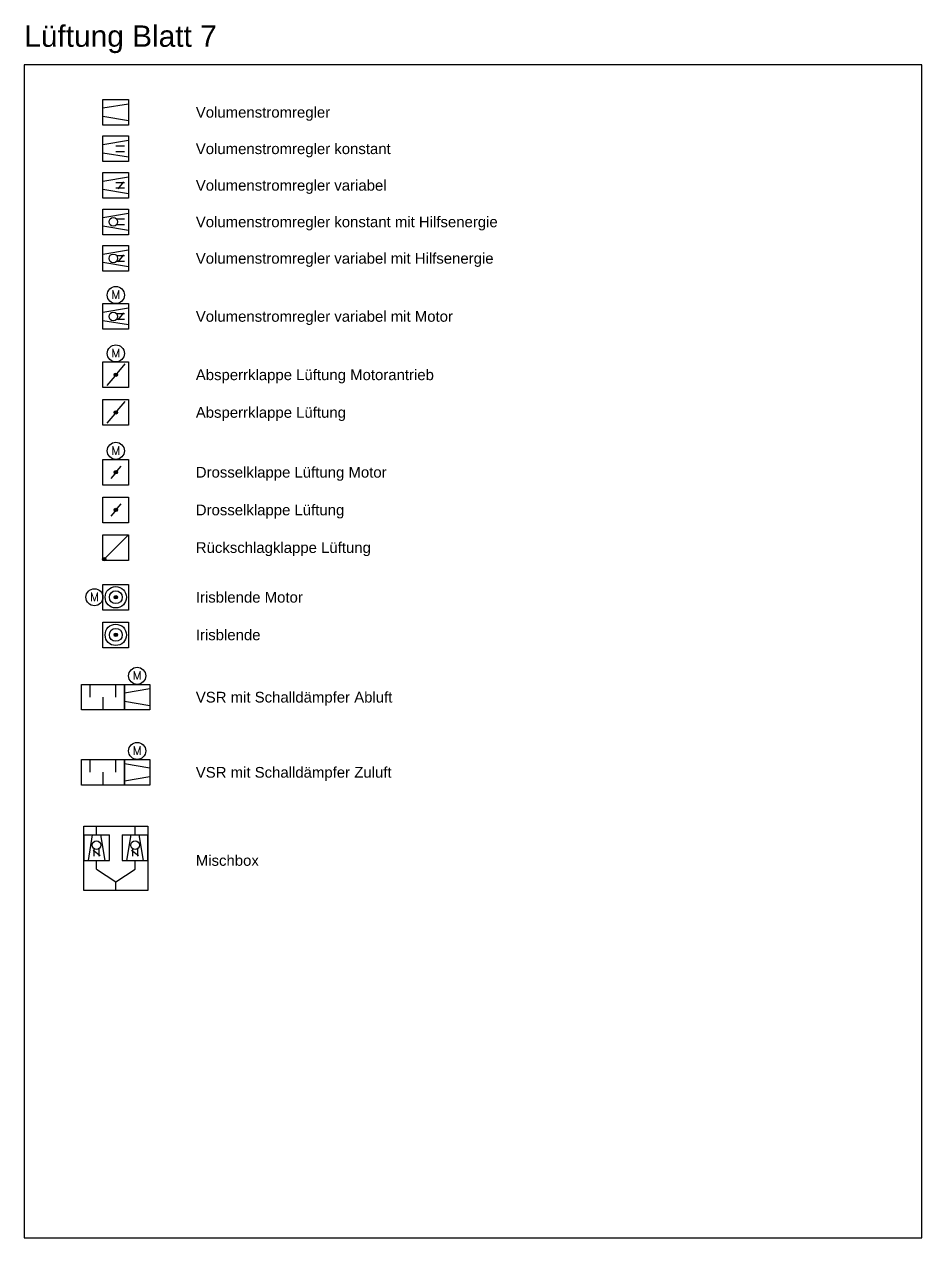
# Model space of a CAD drawing. Header units: millimetres. Extents: x 5800 to 16300, y -122162 to 14524.
# Drawn here: x 5800 to 16300, y -104663 to -90469 of the extents above; entities that cross this region are included whole.
import ezdxf
from ezdxf.enums import TextEntityAlignment as Align

# ---------------------------------------------------------------- set-up
doc = ezdxf.new("R2010")
doc.units = ezdxf.units.MM
doc.styles.add('Romans', font='Romans.shx')
doc.styles.get("Standard").update_dxf_attribs({"font": 'arial.ttf'})

# ---------------------------------------------------------------- blocks, each defined once
blk = doc.blocks.new('Volumenstromregler')
for p, q in [((-150, -150), (-150, 150)), ((-150, 150), (150, 150)), ((150, 150), (150, -150)), ((-150, 50), (150, 100)), ((150, -100), (-150, -50)), ((150, -150), (-150, -150))]:
    blk.add_line(p, q)
blk = doc.blocks.new('Volumenstromregler konstant')
for p, q in [((-150, -150), (-150, 150)), ((-150, 150), (150, 150)), ((150, 150), (150, -150)), ((-150, 50), (150, 100)), ((100, 31), (0, 31)), ((150, -100), (-150, -50)), ((0, -31), (100, -31)), ((150, -150), (-150, -150))]:
    blk.add_line(p, q)
blk = doc.blocks.new('Volumenstromregler variabel')
for p, q in [((-150, -150), (-150, 150)), ((-150, 150), (150, 150)), ((150, 150), (150, -150)), ((-150, 50), (150, 100)), ((100, 31), (0, 31)), ((28, -41), (93, 41)), ((150, -100), (-150, -50)), ((0, -31), (100, -31)), ((150, -150), (-150, -150))]:
    blk.add_line(p, q)
blk = doc.blocks.new('Volumenstromregler konstant mit Hilfsenergie')
for p, q in [((-150, -150), (-150, 150)), ((-150, 150), (150, 150)), ((150, 150), (150, -150)), ((-150, 50), (150, 100)), ((100, 31), (11, 31)), ((150, -100), (-150, -50)), ((11, -31), (100, -31)), ((150, -150), (-150, -150))]:
    blk.add_line(p, q)
blk.add_circle((-29, 0), 50.6)
blk = doc.blocks.new('Volumenstromregler variabel mit Hilfsenergie')
for p, q in [((-150, -150), (-150, 150)), ((-150, 150), (150, 150)), ((150, 150), (150, -150)), ((-150, 50), (150, 100)), ((100, 31), (11, 31)), ((28, -41), (93, 41)), ((150, -100), (-150, -50)), ((11, -31), (100, -31)), ((150, -150), (-150, -150))]:
    blk.add_line(p, q)
blk.add_circle((-29, 0), 50.6)
blk = doc.blocks.new('Absperrklappe Lüftung')
h = blk.add_hatch(color=256)
h.dxf.hatch_style = 1
h.paths.add_polyline_path([(0, 20, 1), (0, -20, 1)])
for p, q in [((-150, -150), (-150, 150)), ((-150, 150), (150, 150)), ((150, 150), (150, -150)), ((106, 127), (11, 17)), ((-11, -17), (-106, -127)), ((150, -150), (-150, -150))]:
    blk.add_line(p, q)
blk.add_circle((0, 0), 20)
blk = doc.blocks.new('Drosselklappe Lüftung')
h = blk.add_hatch(color=256)
h.dxf.hatch_style = 1
h.paths.add_polyline_path([(0, 20, 1), (0, -20, 1)])
for p, q in [((-150, -150), (-150, 150)), ((-150, 150), (150, 150)), ((150, 150), (150, -150)), ((59, 72), (11, 17)), ((-11, -17), (-59, -72)), ((150, -150), (-150, -150))]:
    blk.add_line(p, q)
blk.add_circle((0, 0), 20)
blk = doc.blocks.new('Rückschlagklappe Lüftung')
h = blk.add_hatch(color=256)
h.dxf.hatch_style = 1
h.paths.add_polyline_path([(-136, -116, 1), (-136, -156, 1)])
for p, q in [((-150, -150), (-150, 150)), ((-150, 150), (150, 150)), ((150, 150), (-150, -150)), ((150, 150), (150, -150)), ((150, -150), (-150, -150))]:
    blk.add_line(p, q)
blk.add_circle((-136, -136), 20)
blk = doc.blocks.new('Volumenstromregler variabel mit Motor')
blk.add_circle((0, 250), 100)
blk.add_blockref('Volumenstromregler variabel mit Hilfsenergie', (0, 0))
at = {"style": 'Romans'}
blk.add_text('M', height=100, dxfattribs=at).set_placement((0, 205), align=Align.CENTER)
blk = doc.blocks.new('Absperrklappe Lüftung Motorantrieb')
h = blk.add_hatch(color=256)
h.dxf.hatch_style = 1
h.paths.add_polyline_path([(0, 20, 1), (0, -20, 1)])
for p, q in [((-150, -150), (-150, 150)), ((-150, 150), (150, 150)), ((150, 150), (150, -150)), ((106, 127), (11, 17)), ((-11, -17), (-106, -127)), ((150, -150), (-150, -150))]:
    blk.add_line(p, q)
for centre, radius in [((0, 250), 100), ((0, 0), 20)]:
    blk.add_circle(centre, radius)
at = {"style": 'Romans'}
blk.add_text('M', height=100, dxfattribs=at).set_placement((0, 205), align=Align.CENTER)
blk = doc.blocks.new('Drosselklappe Lüftung Motor')
blk.add_circle((0, 250), 100)
blk.add_blockref('Drosselklappe Lüftung', (0, 0))
at = {"style": 'Romans'}
blk.add_text('M', height=100, dxfattribs=at).set_placement((0, 205), align=Align.CENTER)
blk = doc.blocks.new('VSR mit Schalldämpfer Abluft')
for p, q in [((-400, -150), (-400, 150)), ((-400, 150), (100, 150)), ((-300, 0), (-300, 150)), ((0, 0), (0, 150)), ((100, -150), (100, 150)), ((100, 150), (400, 150)), ((100, 150), (100, -150)), ((400, 150), (400, -150)), ((100, 50), (400, 100)), ((-150, 0), (-150, -150)), ((400, -100), (100, -50)), ((100, -150), (-400, -150)), ((400, -150), (100, -150))]:
    blk.add_line(p, q)
blk.add_circle((250, 250), 100)
at = {"style": 'Romans'}
blk.add_text('M', height=100, dxfattribs=at).set_placement((250, 205), align=Align.CENTER)
blk = doc.blocks.new('VSR mit Schalldämpfer Zuluft')
for p, q in [((-400, -150), (-400, 150)), ((-400, 150), (100, 150)), ((-300, 0), (-300, 150)), ((0, 0), (0, 150)), ((100, -150), (100, 150)), ((100, 150), (400, 150)), ((100, 150), (100, -150)), ((400, 150), (400, -150)), ((400, 50), (100, 100)), ((-150, 0), (-150, -150)), ((100, -100), (400, -50)), ((100, -150), (-400, -150)), ((400, -150), (100, -150))]:
    blk.add_line(p, q)
blk.add_circle((250, 250), 100)
at = {"style": 'Romans'}
blk.add_text('M', height=100, dxfattribs=at).set_placement((250, 205), align=Align.CENTER)
blk = doc.blocks.new('Irisblende Motor')
h = blk.add_hatch(color=256)
h.dxf.hatch_style = 1
h.paths.add_polyline_path([(0, 20, 1), (0, -20, 1)])
for p, q in [((-150, -150), (-150, 150)), ((-150, 150), (150, 150)), ((150, 150), (150, -150)), ((150, -150), (-150, -150))]:
    blk.add_line(p, q)
for centre, radius in [((-250, 0), 100), ((0, 0), 125), ((0, 0), 75), ((0, 0), 20)]:
    blk.add_circle(centre, radius)
at = {"style": 'Romans'}
blk.add_text('M', height=100, dxfattribs=at).set_placement((-250, -45), align=Align.CENTER)
blk = doc.blocks.new('Irisblende')
h = blk.add_hatch(color=256)
h.dxf.hatch_style = 1
h.paths.add_polyline_path([(0, 20, 1), (0, -20, 1)])
for p, q in [((-150, -150), (-150, 150)), ((-150, 150), (150, 150)), ((-150, -150), (-150, 150)), ((150, 150), (150, -150)), ((150, 150), (150, -150)), ((150, -150), (-150, -150)), ((150, -150), (-150, -150))]:
    blk.add_line(p, q)
for radius in [125, 75, 20]:
    blk.add_circle((0, 0), radius)
blk = doc.blocks.new('Mischbox')
at = {"linetype": 'Continuous'}
for p, q in [((-225, 275), (-225, 375)), ((225, 275), (225, 375)), ((-375, 275), (-375, -25)), ((-375, 275), (-75, 275)), ((-275, 275), (-325, -25)), ((-125, -25), (-175, 275)), ((-75, -25), (-75, 275)), ((75, 275), (75, -25)), ((75, 275), (375, 275)), ((175, 275), (125, -25)), ((325, -25), (275, 275)), ((375, -25), (375, 275)), ((-266, 97), (-184, 32)), ((-256, 114), (-256, 25)), ((-194, 25), (-194, 114)), ((184, 97), (266, 32)), ((194, 114), (194, 25)), ((256, 25), (256, 114)), ((-375, -25), (-75, -25)), ((-225, -125), (-225, -25)), ((-225, -125), (0, -275)), ((0, -275), (225, -125)), ((75, -25), (375, -25)), ((225, -125), (225, -25)), ((0, -375), (0, -275))]:
    blk.add_line(p, q, dxfattribs=at)
blk.add_lwpolyline([(-375, 375), (375, 375), (375, -375), (-375, -375)], close=True, dxfattribs=at)
for centre in [(-225, 154), (225, 154)]:
    blk.add_circle(centre, 50.6, dxfattribs=at)

msp = doc.modelspace()

# ---------------------------------------------------------------- linework, layer by layer
msp.add_lwpolyline([(5800, -90943), (5800, -104663), (16300, -104663), (16300, -90943), (5800, -90943)])

# ---------------------------------------------------------------- block references
for name, p in [('Volumenstromregler', (6871, -91498)), ('Volumenstromregler konstant', (6871, -91925)), ('Volumenstromregler variabel', (6871, -92353)), ('Volumenstromregler konstant mit Hilfsenergie', (6871, -92780)), ('Volumenstromregler variabel mit Hilfsenergie', (6871, -93207)), ('Volumenstromregler variabel mit Motor', (6871, -93886)), ('Absperrklappe Lüftung Motorantrieb', (6871, -94569)), ('Absperrklappe Lüftung', (6871, -95009)), ('Drosselklappe Lüftung Motor', (6871, -95709)), ('Drosselklappe Lüftung', (6871, -96150)), ('Rückschlagklappe Lüftung', (6871, -96590)), ('Irisblende Motor', (6871, -97171)), ('Irisblende', (6871, -97611)), ('VSR mit Schalldämpfer Abluft', (6871, -98340)), ('VSR mit Schalldämpfer Zuluft', (6871, -99219)), ('Mischbox', (6871, -100225))]:
    msp.add_blockref(name, p)

# ---------------------------------------------------------------- texts
at = {"color": 7}
for s, p in [('Volumenstromregler', (7807, -91498)), ('Volumenstromregler konstant', (7807, -91925)), ('Volumenstromregler variabel', (7807, -92353)), ('Volumenstromregler konstant mit Hilfsenergie', (7807, -92780)), ('Volumenstromregler variabel mit Hilfsenergie', (7807, -93207)), ('Volumenstromregler variabel mit Motor', (7807, -93886)), ('Absperrklappe Lüftung Motorantrieb ', (7807, -94569)), ('Absperrklappe Lüftung ', (7807, -95009)), ('Drosselklappe Lüftung Motor ', (7807, -95709)), ('Drosselklappe Lüftung ', (7807, -96150)), ('Rückschlagklappe Lüftung', (7807, -96590)), ('Irisblende Motor', (7807, -97171)), ('Irisblende', (7807, -97611)), ('VSR mit Schalldämpfer Abluft', (7807, -98340)), ('VSR mit Schalldämpfer Zuluft', (7807, -99219)), ('Mischbox', (7807, -100250))]:
    msp.add_text(s, height=125, dxfattribs=at).set_placement(p, align=Align.MIDDLE_LEFT)
at = {"insert": (5800, -90645), "char_height": 250, "attachment_point": 4}
msp.add_mtext_dynamic_manual_height_columns('Lüftung Blatt 7', width=4100.87, gutter_width=12.5, heights=[0], dxfattribs=at)

doc.saveas('drawing.dxf')
